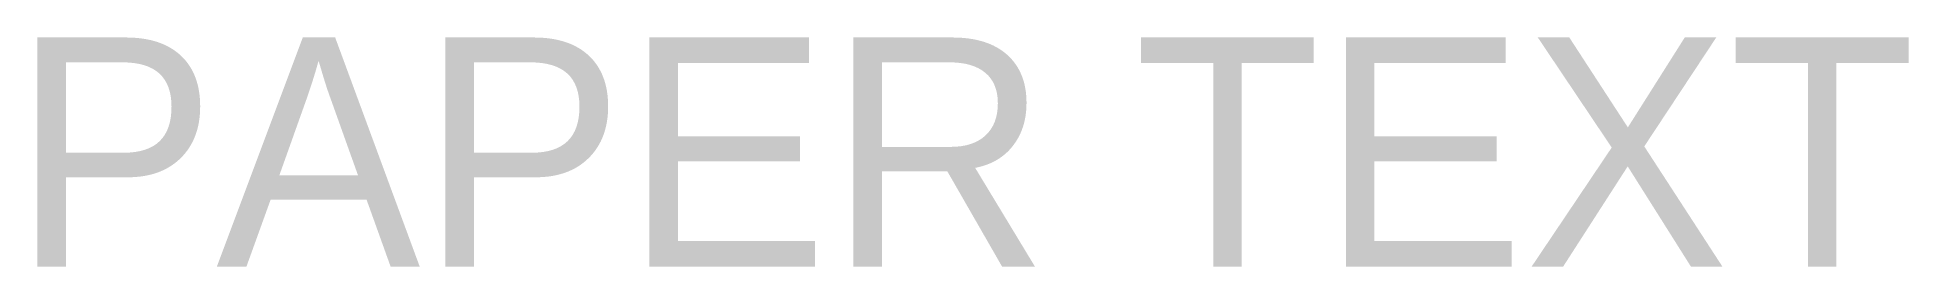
# Paper-space layout 'Layout1' of a CAD drawing. Extents: x 0.5 to 41.5, y 0 to 5.
import ezdxf

# ---------------------------------------------------------------- set-up
doc = ezdxf.new("R2010")
doc.units = 0

psp = doc.layouts.get("Layout1")

# ---------------------------------------------------------------- texts
psp.add_text('PAPER TEXT', height=5).set_placement((0, 0))

doc.saveas('drawing.dxf')
